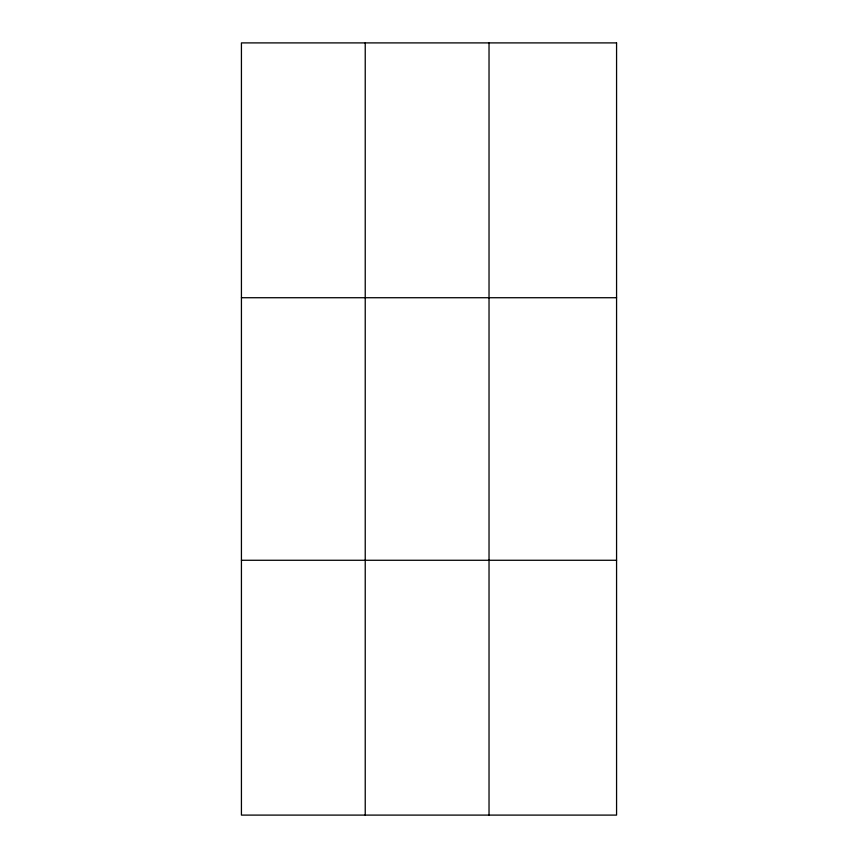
<?xml version="1.0" encoding="UTF-8"?>
<svg xmlns="http://www.w3.org/2000/svg" width="858" height="858" viewBox="0 0 858 858"><rect width="100%" height="100%" fill="white"/><g stroke="black" fill="none" stroke-linecap="round" stroke-linejoin="round"><path stroke-width="1.29" d="M365.229 42.9L365.229 815.1M489.028 42.9L489.028 815.1M241.43 297.726L616.57 297.726M241.43 560.274L616.57 560.274M616.57 42.9L616.57 815.1L241.43 815.1L241.43 42.9L616.57 42.9"/></g></svg>
